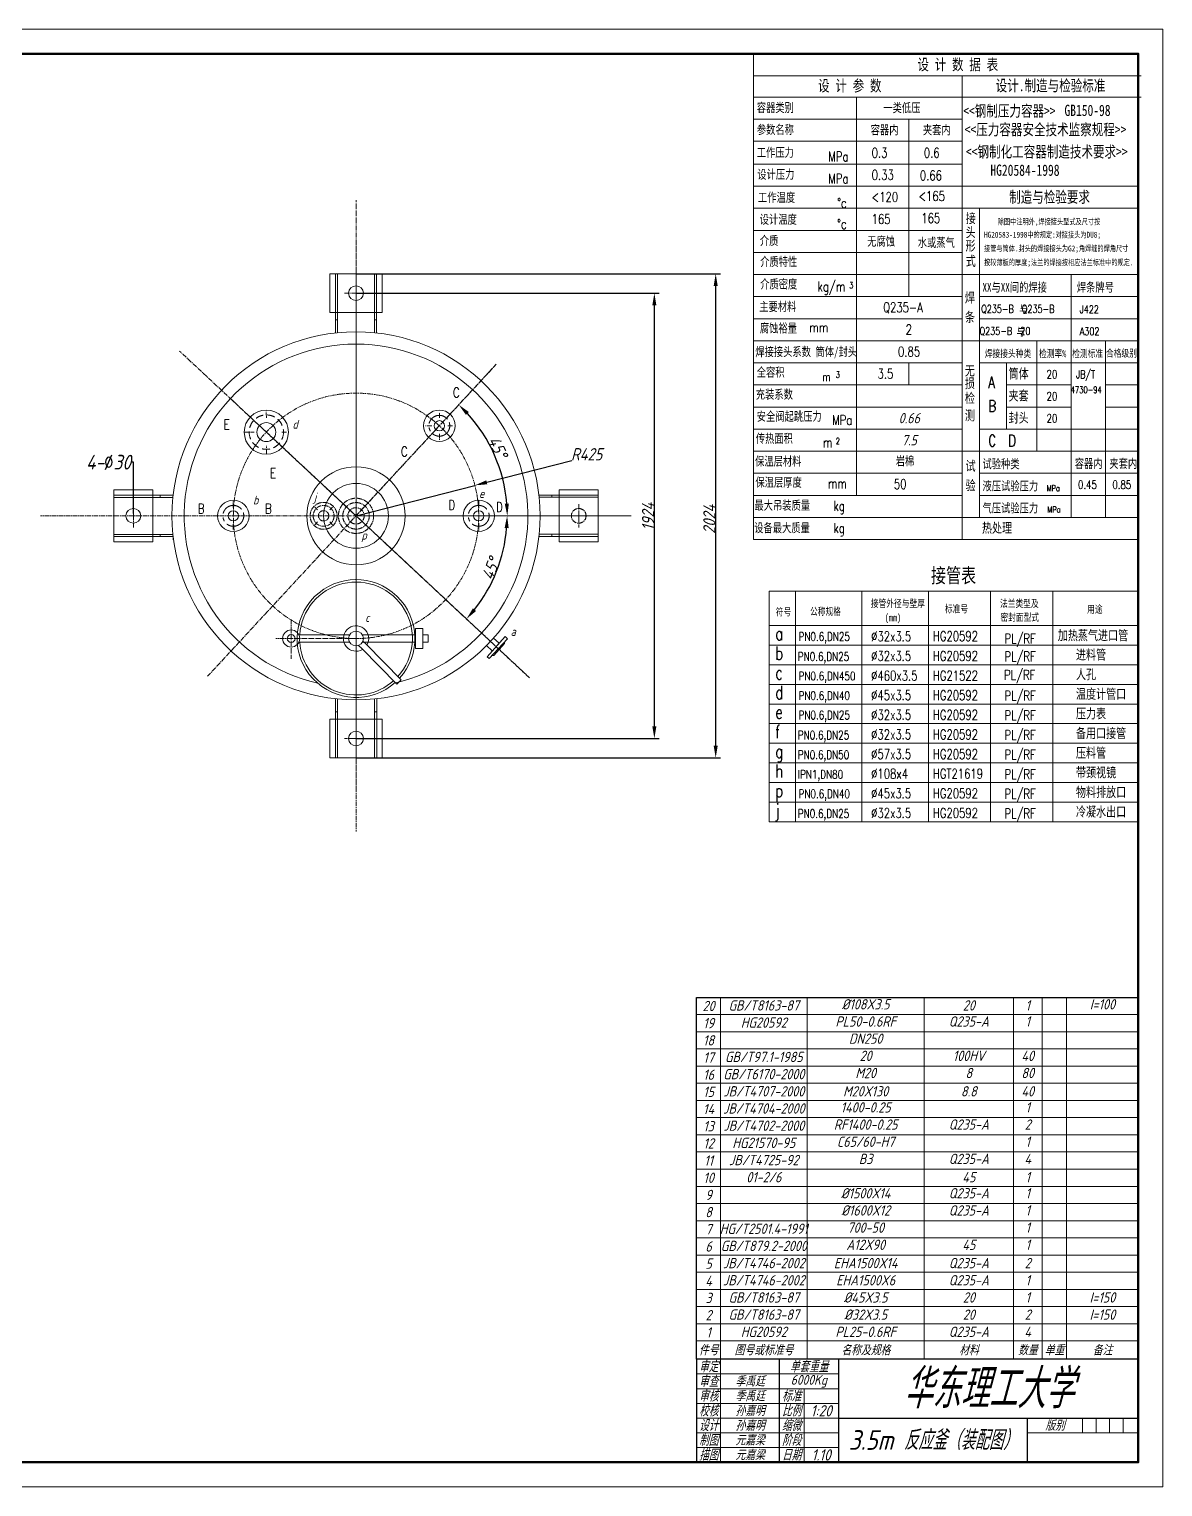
# Model space of a CAD drawing. Header units: millimetres. Extents: x 0 to 8400, y 0 to 5940.
# Drawn here: x 3780 to 8400, y 0 to 5940 of the extents above; entities that cross this region are included whole.
import ezdxf
from ezdxf import colors
from ezdxf.entities.mleader import LeaderData, LeaderLine
from ezdxf.enums import TextEntityAlignment as Align
from ezdxf.math import Vec2, Vec3

# ---------------------------------------------------------------- set-up
doc = ezdxf.new("R2010")
doc.units = ezdxf.units.MM
for name, pattern in [('CENTER', [2, 1.25, -0.25, 0.25, -0.25]), ('CENTER2', [28.575, 19.05, -3.175, 3.175, -3.175]), ('DASHED2', [9.525, 6.35, -3.175]), ('HIDDEN', [0.375, 0.25, -0.125])]:
    doc.linetypes.add(name, pattern=pattern)
doc.layers.get('0').update_dxf_attribs({"lineweight": 18})
doc.layers.add('1', color=1, linetype='CENTER')
doc.layers.add('2', color=1, linetype='HIDDEN')
for name, color, linetype, lineweight in [('5', 1, 'Continuous', 9), ('中心线', 3, 'CENTER2', 18), ('截面', 1, 'Continuous', 9), ('标注', 4, 'Continuous', 18), ('标题栏外框线', 7, 'Continuous', 30), ('粗实线', 7, 'Continuous', 50), ('细实线', 7, 'Continuous', 18)]:
    doc.layers.add(name, color=color, linetype=linetype, lineweight=lineweight)
doc.styles.add('OlivierSun Standard', font='gbeitc.shx', dxfattribs={"bigfont": 'gbcbig.shx'})
doc.styles.add('ROMANS', font='romans', dxfattribs={"width": 0.75})
doc.styles.add('样式 3', font='', dxfattribs={"width": 0.75, "height": 46})
doc.styles.get('样式 3').set_extended_font_data('SimSun')
doc.dimstyles.new('OlivierSun Standard', dxfattribs={"dimtxt": 50, "dimasz": 50, "dimexe": 20, "dimexo": 0, "dimtad": 1, "dimtoh": 1, "dimlfac": 20, "dimdsep": 46, "dimtxsty": 'OlivierSun Standard', "dimcen": 50, "dimclrd": 4, "dimclre": 4, "dimclrt": 4, "dimadec": 0, "dimazin": 0, "dimtfac": 1, "dimtmove": 0, "dimatfit": 1, "dimfxl": 1, "dimarcsym": 0})

# ---------------------------------------------------------------- blocks, each defined once
blk = doc.blocks.new('*D53')
at = {"layer": 'DEFPOINTS', "color": 0, "transparency": 16777216}
for p in [(5683.9, 4574.8), (5705.5, 4124.1), (3826.4, 3956.8), (6233.5, 3956.8), (4507.5, 3303.1)]:
    blk.add_point(p, dxfattribs=at)
at = {"layer": '标注', "color": 4, "lineweight": -2, "transparency": 16777216}
blk.add_arc((5112.2, 3956.8), 616.4, 4.64856, 42.58162, dxfattribs=at)
at = {"layer": '标注', "color": 4, "transparency": 16777216}
for points in [[(5560.2, 4368), (5572, 4379.8), (5530.8, 4409.3)], [(5735, 4007.1), (5718.3, 4006.4), (5728.7, 3956.8)]]:
    blk.add_solid(points, dxfattribs=at)
at = {"layer": '标注', "color": 4, "transparency": 16777216, "insert": (5690, 4236.8), "char_height": 50, "attachment_point": 5, "rotation": 295.85618, "style": 'OlivierSun Standard'}
blk.add_mtext('45°', dxfattribs=at)
blk = doc.blocks.new('*D54')
at = {"layer": 'DEFPOINTS', "color": 0, "transparency": 16777216}
for p in [(4393.5, 4627.8), (3826.4, 3956.8), (6233.5, 3956.8), (5652.4, 3661.2), (5819.6, 3296.4)]:
    blk.add_point(p, dxfattribs=at)
at = {"layer": '标注', "color": 4, "lineweight": -2, "transparency": 16777216}
blk.add_arc((5112.2, 3956.8), 615.8, 321.61975, 355.34651, dxfattribs=at)
at = {"layer": '标注', "color": 4, "transparency": 16777216}
for points in [[(5717.6, 3907.2), (5734.3, 3906.5), (5728, 3956.8)], [(5601.3, 3569), (5588.6, 3579.9), (5562.3, 3536.6)]]:
    blk.add_solid(points, dxfattribs=at)
at = {"layer": '标注', "color": 4, "transparency": 16777216, "insert": (5661.5, 3741), "char_height": 50, "attachment_point": 5, "rotation": 68.54742, "style": 'OlivierSun Standard'}
blk.add_mtext('45°', dxfattribs=at)
blk = doc.blocks.new('*D55')
at = {"layer": 'DEFPOINTS', "color": 0, "transparency": 16777216}
for p in [(5596.5, 4081), (5112.2, 3956.8)]:
    blk.add_point(p, dxfattribs=at)
at = {"layer": '标注', "color": 4, "lineweight": -2, "transparency": 16777216}
for p, q in [((5645, 4093.4), (5991, 4182.2)), ((5112.2, 3956.8), (5596.5, 4081))]:
    blk.add_line(p, q, dxfattribs=at)
at = {"layer": '标注', "color": 4, "transparency": 16777216}
blk.add_solid([(5642.9, 4101.5), (5647, 4085.4), (5596.5, 4081)], dxfattribs=at)
at = {"layer": '标注', "color": 4, "transparency": 16777216, "insert": (6052.1, 4207.8), "char_height": 50, "attachment_point": 5, "style": 'OlivierSun Standard'}
blk.add_mtext('R425', dxfattribs=at)
blk = doc.blocks.new('*D56')
at = {"layer": 'DEFPOINTS', "color": 0, "transparency": 16777216}
for p in [(5112.2, 4864.2), (6328, 4864.2), (5112.2, 3049.4)]:
    blk.add_point(p, dxfattribs=at)
at = {"layer": '细实线', "color": 4, "lineweight": -2, "transparency": 16777216}
for p, q in [((5112.2, 4864.2), (6348, 4864.2)), ((6328, 3099.4), (6328, 4814.2)), ((5112.2, 3049.4), (6348, 3049.4))]:
    blk.add_line(p, q, dxfattribs=at)
at = {"layer": '细实线', "color": 4, "transparency": 16777216}
for points in [[(6319.7, 4814.2), (6336.3, 4814.2), (6328, 4864.2)], [(6319.7, 3099.4), (6336.3, 3099.4), (6328, 3049.4)]]:
    blk.add_solid(points, dxfattribs=at)
at = {"layer": '细实线', "color": 4, "transparency": 16777216, "insert": (6302.4, 3953.4), "char_height": 50, "attachment_point": 5, "rotation": 90, "style": 'OlivierSun Standard'}
blk.add_mtext('1924', dxfattribs=at)
blk = doc.blocks.new('*D57')
at = {"layer": 'DEFPOINTS', "color": 0, "transparency": 16777216}
for p in [(5112.2, 4943.2), (6577.9, 4943.2), (5112.2, 2970.4)]:
    blk.add_point(p, dxfattribs=at)
at = {"layer": '细实线', "color": 4, "lineweight": -2, "transparency": 16777216}
for p, q in [((5112.2, 4943.2), (6597.9, 4943.2)), ((6577.9, 3020.4), (6577.9, 4893.2)), ((5112.2, 2970.4), (6597.9, 2970.4))]:
    blk.add_line(p, q, dxfattribs=at)
at = {"layer": '细实线', "color": 4, "transparency": 16777216}
for points in [[(6569.6, 4893.2), (6586.2, 4893.2), (6577.9, 4943.2)], [(6569.6, 3020.4), (6586.2, 3020.4), (6577.9, 2970.4)]]:
    blk.add_solid(points, dxfattribs=at)
at = {"layer": '细实线', "color": 4, "transparency": 16777216, "insert": (6552.3, 3942.5), "char_height": 50, "attachment_point": 5, "rotation": 90, "style": 'OlivierSun Standard'}
blk.add_mtext('2024', dxfattribs=at)

msp = doc.modelspace()

# ---------------------------------------------------------------- hatches: boundary and pattern name
at = {"layer": '5'}
h = msp.add_hatch(dxfattribs=at)
h.set_pattern_fill('ANSI31', color=256, scale=150, style=0)
h.set_pattern_definition([(45, (8165.784, -3135.522), (-13.25825, 13.25825), [])])
edge = h.paths.add_edge_path()
edge.add_line((4204.76821, 3985.38399), (4204.76821, 3986.80398))
edge.add_arc((4204.76821, 3956.80398), 30, 90, 92.651584347)
edge.add_line((4203.38034, 3986.77186), (4204.76821, 3985.38399))
edge = h.paths.add_edge_path()
edge.add_line((4234.76821, 3956.80398), (4230.88316, 3956.80398))
edge.add_arc((4216.54656, 3952.39244), 15, 0, 17.103757994, ccw=False)
edge.add_line((4231.54656, 3952.39244), (4231.54656, 3943.27919))
edge.add_arc((4204.76821, 3956.80398), 30, 333.203287895, 360)

# ---------------------------------------------------------------- linework, layer by layer
msp.add_line((4367.54656, 3858.81884), (4367.54656, 3867.50516))
msp.add_circle((5112.21139, 3956.80398), 750)
msp.add_circle((5112.21139, 3956.80398), 750)
msp.add_circle((5112.21139, 3956.80398), 750)
msp.add_circle((5112.21139, 3956.80398), 750)
at = {"layer": '1'}
for p, q in [((4413.06136, 3922.31884), (4413.93198, 3922.31884)), ((4366.173, 3879.81884), (4367.54656, 3879.81884))]:
    msp.add_line(p, q, dxfattribs=at)
at = {"layer": '2', "color": 4}
for points in [[(4521.47174, 3956.62764, 0, 0, 0), (4494.51591, 3956.62764, 0, 0, 0), (4494.51591, 3924.98368, 10, 0, 0), (4494.51591, 3894.82822, 0, 0, 0)], [(4708.09241, 3956.62764, 0, 0, 0), (4735.04824, 3956.62764, 0, 0, 0), (4735.04824, 3924.98368, 10, 0, 0), (4735.04824, 3894.82822, 0, 0, 0)]]:
    msp.add_lwpolyline(points, format="xyseb", dxfattribs=at)
at = {"layer": '5'}
for p, q in [((5112.21139, 4864.24717), (5127.67266, 4864.24717)), ((4204.76821, 3956.80398), (4204.76821, 3972.26525)), ((5112.21139, 3049.36079), (5159.8407, 3049.36079))]:
    msp.add_line(p, q, dxfattribs=at)
at = {"layer": 'DEFPOINTS', "color": 0, "linetype": 'Continuous'}
msp.add_point((4367.54656, 3879.81884), dxfattribs=at)
at = {"layer": '中心线'}
for p, q in [((5112.21139, 2835.50893), (5112.21139, 5242.65397)), ((5112.21139, 5078.09903), (5112.21139, 2670.954)), ((5112.21139, 3956.80398), (5112.21139, 4951.88985)), ((5112.21139, 4951.88985), (5112.21139, 2988.5938)), ((5112.21139, 4864.24717), (5064.58209, 4864.24717)), ((5064.58209, 4864.24717), (5159.80345, 4864.24717)), ((5819.62569, 3296.35022), (4393.48937, 4627.81483)), ((5683.88957, 4574.81286), (4507.48475, 3303.06827)), ((5112.21139, 3956.80398), (5683.88957, 4574.81286)), ((5112.21139, 3956.80398), (4595.42836, 4439.28123)), ((4746.73541, 4355.85628), (4746.69902, 4385.05292)), ((5451.73877, 4356.11508), (5451.73877, 4378.37295)), ((4656.73541, 4298.01844), (4696.91763, 4298.01844)), ((4746.73541, 4298.01844), (5819.62569, 3296.35022)), ((4810.37754, 4298.01844), (4831.354, 4297.96194)), ((5420.48909, 4323.84779), (5393.03578, 4323.84779)), ((5451.73877, 4291.41194), (5451.73877, 4264.75425)), ((5486.53243, 4323.84779), (5508.54686, 4323.84779)), ((4746.73541, 4211.17886), (4746.73541, 4241.95385)), ((4204.76821, 3909.17468), (4204.76821, 4004.39603)), ((4612.21139, 3990.43162), (4612.21139, 4015.70819)), ((4955.40623, 3981.60914), (4944.21009, 3992.80529)), ((5005.01655, 3981.60914), (5016.2127, 3992.80529)), ((5612.21139, 4020.80398), (5612.21139, 3988.63027)), ((6019.65458, 3956.80398), (6019.65458, 4004.43328)), ((6019.65458, 4004.43328), (6019.65458, 3909.21193)), ((6233.50645, 3956.80398), (3826.36141, 3956.80398)), ((4204.76821, 3956.80398), (4204.76821, 3909.17468)), ((4612.21139, 3923.26572), (4612.21139, 3899.92293)), ((4955.40623, 3931.99882), (4944.21009, 3920.80267)), ((5005.01655, 3931.99882), (5016.2127, 3920.80267)), ((5112.21139, 3956.80398), (6233.50645, 3956.80398)), ((5112.21139, 3956.80398), (5112.21139, 3956.80398)), ((5612.21139, 3927.15211), (5612.21139, 3897.08387)), ((5647.43297, 3956.80398), (5669.1085, 3956.80398)), ((6019.65458, 3956.80398), (6019.65458, 3941.34271)), ((4848.02584, 3456.80398), (4848.02584, 3532.40245)), ((4848.02584, 3532.40245), (4848.02584, 3373.73516)), ((4848.02584, 3456.80398), (4784.97745, 3456.80398)), ((5112.21139, 3456.80398), (4848.02584, 3456.80398)), ((5159.8407, 3049.36079), (5064.61934, 3049.36079)), ((5112.21139, 3049.36079), (5096.75013, 3049.36079))]:
    msp.add_line(p, q, dxfattribs=at)
for centre, radius in [((5112.21139, 3956.80398), 500), ((4980.21139, 3956.80398), 55), ((4980.21139, 3956.80398), 42.5), ((5112.21139, 3956.80398), 71.69877), ((5112.21139, 3956.80398), 54.00668), ((5112.21139, 3956.80398), 33.22308), ((6019.65458, 3956.80398), 30), ((4980.21139, 3956.80398), 21)]:
    msp.add_circle(centre, radius, dxfattribs=at)
at = {"layer": '中心线', "linetype": 'DASHED2', "ltscale": 5}
msp.add_circle((4746.73541, 4298.01844), 70, dxfattribs=at)
at = {"layer": '中心线', "ltscale": 5}
for centre in [(5451.73877, 4323.84779), (4612.21139, 3956.80398), (5612.21139, 3956.80398)]:
    msp.add_circle(centre, 42.5, dxfattribs=at)
at = {"layer": '标注'}
for points in [[(5533.82546, 4412.58706, 0, 0, 0), (5552.10221, 4432.34501, 0, 0, 0), (5574.10673, 4410.3405, 10, 0, 0), (5595.42985, 4389.01737, 0, 0, 0)], [(4678.97553, 4361.2802, 0, 0, 0), (4659.28371, 4379.66481, 0, 0, 0), (4632.89108, 4352.98656, 10, 0, 0), (4611.56796, 4331.66343, 0, 0, 0)], [(4815.57822, 4233.74565, 0, 0, 0), (4835.27003, 4215.36105, 0, 0, 0), (4810.64938, 4190.58077, 10, 0, 0), (4789.32625, 4169.25764, 0, 0, 0)], [(5362.7932, 4227.69377, 0, 0, 0), (5344.51557, 4207.93486, 0, 0, 0), (5365.28287, 4187.04699, 10, 0, 0), (5386.606, 4165.72386, 0, 0, 0)], [(5520.31472, 3956.80398, 0, 0, 0), (5493.3589, 3956.80398, 0, 0, 0), (5493.3589, 3924.64877, 10, 0, 0), (5493.3589, 3894.49331, 0, 0, 0)], [(5682.2099, 3956.80398, 0, 0, 0), (5709.17542, 3956.80398, 0, 0, 0), (5709.17542, 3924.64877, 10, 0, 0), (5709.17542, 3894.49331, 0, 0, 0)]]:
    msp.add_lwpolyline(points, format="xyseb", dxfattribs=at)
at = {"layer": '标题栏外框线'}
for p, q in [((6500, 520), (6500, 1994.52206)), ((6500, 1994.52206), (8300, 1994.52206)), ((8300, 520), (6500, 520)), ((6500, 520), (6500, 100)), ((6500, 520), (6500, 460)), ((6837.7156, 100), (6837.7156, 520)), ((7077.7156, 520), (7077.7156, 100)), ((7077.7156, 520), (7077.7156, 280)), ((6500, 400), (6500, 340)), ((7077.7156, 280), (8300, 280)), ((7077.7156, 280), (7847.7156, 280)), ((7847.7156, 280), (7847.7156, 100))]:
    msp.add_line(p, q, dxfattribs=at)
at = {"layer": '粗实线'}
msp.add_lwpolyline([(500, 100), (8300, 100), (8300, 5840), (500, 5840)], close=True, dxfattribs=at)
at = {"layer": '细实线'}
for p, q in [((8300, 5840), (6720, 5840)), ((6731.63626, 5750), (8311.63626, 5750)), ((7581.63626, 5750), (7581.63626, 3860)), ((6731.63626, 5662.96669), (8311.63626, 5662.96669)), ((7151.93302, 5662.96669), (7151.93302, 4040)), ((6731.63626, 5572.96669), (7581.63626, 5572.96669)), ((7364.5145, 5572.96669), (7364.5145, 4850)), ((6731.63626, 5482.96669), (7581.63626, 5482.96669)), ((6731.63626, 5390), (7581.63626, 5390)), ((6731.63626, 5300), (8300, 5300)), ((6731.63626, 5210), (8300, 5210)), ((7653.46515, 5210), (7653.46515, 3950)), ((6731.63626, 5120), (7581.63626, 5120)), ((6731.63626, 5030), (7581.63626, 5030)), ((5005.71139, 4785.24717), (5005.71139, 4943.24717)), ((5005.71139, 4943.24717), (5112.21139, 4943.24717)), ((5027.98019, 4885.89764), (5027.98019, 4943.24717)), ((5027.98019, 4943.24717), (5027.98019, 4702.05904)), ((5036.38019, 4785.24717), (5036.38019, 4943.24717)), ((5112.21139, 4943.24717), (5160.8355, 4943.24717)), ((5112.21139, 4943.24717), (5218.71139, 4943.24717)), ((5187.58019, 4785.24717), (5187.58019, 4943.24717)), ((5195.98019, 4702.11116), (5195.98019, 4943.24717)), ((5218.71139, 4943.24717), (5218.71139, 4785.24717)), ((6731.63626, 4940), (8300, 4940)), ((8026.00705, 4940), (8026.00705, 3950)), ((5195.98019, 4870.74565), (5195.98019, 4702.11116)), ((6731.63626, 4850), (7581.63626, 4850)), ((7653.46515, 4850), (8300, 4850)), ((7653.46515, 4850), (8300, 4850)), ((5218.71139, 4785.24717), (5005.71139, 4785.24717)), ((5036.38019, 4755.07205), (5027.98019, 4755.07205)), ((5036.38019, 4757.44419), (5036.38019, 4785.24717)), ((5036.38019, 4757.44419), (5036.38019, 4703.18344)), ((5187.58019, 4757.44419), (5187.58019, 4785.24717)), ((5187.58019, 4757.44419), (5187.58019, 4703.07205)), ((5187.58019, 4703.07205), (5187.58019, 4755.07205)), ((5187.58019, 4755.07205), (5195.98019, 4755.07205)), ((6731.63626, 4760), (7581.63626, 4760)), ((7653.46515, 4760), (8300, 4760)), ((6731.63626, 4670), (8300, 4670)), ((7886.07307, 4671.74931), (7886.07307, 4220)), ((8166.12095, 4670), (8166.12095, 3950)), ((6731.63626, 4580), (7581.63626, 4580)), ((7364.5145, 4580), (7364.5145, 4490)), ((7653.46515, 4580), (8300, 4580)), ((7653.46515, 4580), (8300, 4580)), ((7762.83693, 4580), (7762.83693, 4310)), ((6731.63626, 4490), (7581.63626, 4490)), ((7762.83693, 4490), (8026.00705, 4490)), ((7762.83693, 4490), (8026.00705, 4490)), ((8166.12095, 4490), (8300, 4490)), ((8166.12095, 4490), (8300, 4490)), ((6731.63626, 4400), (7581.63626, 4400)), ((7762.83693, 4400), (8026.00705, 4400)), ((8166.12095, 4400), (8300, 4400)), ((6731.63626, 4310), (7581.63626, 4310)), ((7653.46515, 4310), (8300, 4310)), ((6731.63626, 4220), (8300, 4220)), ((6731.63626, 4130), (7581.63626, 4130)), ((7653.46515, 4130), (8300, 4130)), ((7653.46515, 4130), (8300, 4130)), ((4125.76821, 3956.80398), (4125.76821, 4063.30398)), ((4125.76821, 4063.30398), (4283.76821, 4063.30398)), ((4366.90422, 4040.57277), (4125.76821, 4040.57277)), ((4198.26973, 4040.57277), (4366.90422, 4040.57277)), ((4283.76821, 4063.30398), (4283.76821, 3850.30398)), ((4313.94332, 4032.17277), (4313.94332, 4040.57277)), ((6098.65458, 4041.03519), (5857.46645, 4041.03519)), ((5910.47947, 4032.63519), (5910.47947, 4041.03519)), ((5940.65458, 3850.30398), (5940.65458, 4063.30398)), ((5940.65458, 4063.30398), (6098.65458, 4063.30398)), ((6041.30506, 4041.03519), (6098.65458, 4041.03519)), ((6098.65458, 4063.30398), (6098.65458, 3956.80398)), ((6731.63626, 4040), (7581.63626, 4040)), ((7653.46515, 4040), (8300, 4040)), ((4283.76821, 4032.17277), (4125.76821, 4032.17277)), ((4125.76821, 3956.80398), (4125.76821, 4005.42809)), ((4311.57118, 4032.17277), (4283.76821, 4032.17277)), ((4311.57118, 4032.17277), (4365.94332, 4032.17277)), ((4365.94332, 4032.17277), (4313.94332, 4032.17277)), ((5912.8516, 4032.63519), (5858.59085, 4032.63519)), ((5912.8516, 4032.63519), (5940.65458, 4032.63519)), ((5940.65458, 4032.63519), (6098.65458, 4032.63519)), ((4125.76821, 3850.30398), (4125.76821, 3956.80398)), ((6098.65458, 3956.80398), (6098.65458, 3908.17987)), ((6098.65458, 3956.80398), (6098.65458, 3850.30398)), ((6731.63626, 3950), (8300, 3950)), ((4283.76821, 3880.97277), (4125.76821, 3880.97277)), ((4183.11773, 3872.57277), (4125.76821, 3872.57277)), ((4125.76821, 3872.57277), (4366.95634, 3872.57277)), ((4311.57118, 3880.97277), (4283.76821, 3880.97277)), ((4311.57118, 3880.97277), (4365.83194, 3880.97277)), ((4313.94332, 3880.97277), (4313.94332, 3872.57277)), ((6026.15306, 3873.03519), (5857.51857, 3873.03519)), ((5857.51857, 3873.03519), (6098.65458, 3873.03519)), ((5912.8516, 3881.43519), (5858.47947, 3881.43519)), ((5858.47947, 3881.43519), (5910.47947, 3881.43519)), ((5910.47947, 3881.43519), (5910.47947, 3873.03519)), ((5912.8516, 3881.43519), (5940.65458, 3881.43519)), ((5940.65458, 3881.43519), (6098.65458, 3881.43519)), ((4283.76821, 3850.30398), (4125.76821, 3850.30398)), ((6098.65458, 3850.30398), (5940.65458, 3850.30398)), ((6731.63626, 3860), (7581.63626, 3860)), ((8300, 3650), (6795.6818, 3650)), ((6795.6818, 3650), (6795.6818, 2710)), ((7620.95702, 3650), (8279.12813, 3650)), ((7641.82885, 3650), (8299.99996, 3650)), ((8300, 2350), (8300, 3650)), ((6795.6818, 3510), (8299.99996, 3510)), ((5086.77482, 3471.58489), (4879.54376, 3471.58489)), ((5138.50516, 3471.64141), (5144.22771, 3471.64141)), ((5140.39831, 3446.394), (5153.16864, 3433.74656)), ((5144.22771, 3471.64141), (5351.76504, 3471.43445)), ((5351.76504, 3471.43445), (5355.03768, 3471.43119)), ((5355.03768, 3497.74192), (5355.03768, 3415.99118)), ((5355.03768, 3497.74192), (5385.03768, 3497.74192)), ((5385.03768, 3497.74192), (5385.03768, 3415.99118)), ((5385.03768, 3471.40127), (5406.78677, 3471.37958)), ((5385.03768, 3471.40127), (5385.03768, 3441.40126)), ((5406.78677, 3471.37958), (5406.75686, 3441.3796)), ((5719.37508, 3465.04454), (5646.68103, 3382.48804)), ((5729.96393, 3455.88615), (5655.23915, 3375.16311)), ((5695.33308, 3437.74075), (5672.63352, 3458.37942)), ((5683.02805, 3423.76629), (5719.37508, 3465.04454)), ((5719.37508, 3465.04454), (5729.96393, 3455.88615)), ((5086.77482, 3441.58489), (4879.54376, 3441.58489)), ((5122.80631, 3428.63108), (5135.467, 3416.09222)), ((5135.467, 3416.09222), (5278.84885, 3270.54052)), ((5138.50516, 3441.64141), (5144.21275, 3441.64141)), ((5144.21275, 3441.64141), (5351.73512, 3441.43447)), ((5153.16864, 3433.74656), (5296.65877, 3288.08494)), ((5351.71876, 3441.43448), (5355.03768, 3441.43117)), ((5355.03768, 3415.99118), (5385.03768, 3415.99118)), ((5385.00776, 3441.40129), (5406.75686, 3441.3796)), ((5643.84964, 3427.78529), (5667.57365, 3406.21518)), ((5673.26047, 3387.77669), (5666.91546, 3387.77669)), ((5717.86455, 3436.42314), (5673.26047, 3387.77669)), ((5695.56251, 3412.09992), (5717.86455, 3436.42314)), ((5717.86455, 3436.42314), (5717.86455, 3442.81553)), ((6795.6818, 3430), (8299.99996, 3430)), ((5655.23915, 3375.16311), (5646.68103, 3382.48804)), ((6795.6818, 3350), (8299.99996, 3350)), ((5296.65877, 3288.08494), (5278.84885, 3270.54052)), ((6795.6818, 3270), (8299.99996, 3270)), ((5028.4426, 3042.86231), (5028.4426, 3211.4968)), ((5028.4426, 3211.4968), (5028.4426, 2970.36079)), ((5036.8426, 3156.16377), (5036.8426, 3210.53591)), ((5036.8426, 3210.53591), (5036.8426, 3158.53591)), ((5188.0426, 3156.16377), (5188.0426, 3210.42452)), ((5196.4426, 2970.36079), (5196.4426, 3211.54892)), ((5036.8426, 3158.53591), (5028.4426, 3158.53591)), ((5036.8426, 3156.16377), (5036.8426, 3128.36079)), ((5188.0426, 3158.53591), (5196.4426, 3158.53591)), ((5188.0426, 3156.16377), (5188.0426, 3128.36079)), ((6795.6818, 3190), (8299.99996, 3190)), ((5005.71139, 2970.36079), (5005.71139, 3128.36079)), ((5005.71139, 3128.36079), (5218.71139, 3128.36079)), ((5036.8426, 3128.36079), (5036.8426, 2970.36079)), ((5188.0426, 3128.36079), (5188.0426, 2970.36079)), ((5218.71139, 3128.36079), (5218.71139, 2970.36079)), ((6795.6818, 3110), (8299.99996, 3110)), ((6795.6818, 3030), (8299.99996, 3030)), ((5005.71139, 2970.36079), (5218.71139, 2970.36079)), ((5196.4426, 3027.71032), (5196.4426, 2970.36079)), ((6795.6818, 2950), (8299.99996, 2950)), ((6795.6818, 2870), (8299.99996, 2870)), ((6795.6818, 2790), (8299.99996, 2790)), ((8300, 2134.52206), (8300, 2204.52206)), ((8300, 1994.52206), (8300, 2064.52206)), ((6500, 1924.52206), (6500, 1994.52206)), ((6597.7156, 1994.52206), (6597.7156, 514.52206)), ((6950.1964, 520), (6950.1964, 1994.52206)), ((7427.7156, 1994.52206), (7427.7156, 520)), ((7790.9775, 520), (7790.9775, 1994.52206)), ((7907.6442, 1994.52206), (7907.6442, 520)), ((8007.6442, 520), (8007.6442, 1994.52206)), ((8300, 1924.52206), (6500, 1924.52206)), ((8300, 1854.52206), (8300, 1924.52206)), ((6500, 1784.52206), (6500, 1854.52206)), ((6500, 1854.52206), (8300, 1854.52206)), ((8300, 1784.52206), (6500, 1784.52206)), ((8300, 1714.52206), (8300, 1784.52206)), ((6500, 1644.52206), (6500, 1714.52206)), ((6500, 1714.52206), (8300, 1714.52206)), ((8300, 1644.52206), (6500, 1644.52206)), ((8300, 1574.52206), (8300, 1644.52206)), ((6500, 1504.52206), (6500, 1574.52206)), ((6500, 1574.52206), (8300, 1574.52206)), ((8300, 1504.52206), (6500, 1504.52206)), ((8300, 1434.52206), (8300, 1504.52206)), ((6500, 1364.52206), (6500, 1434.52206)), ((6500, 1434.52206), (8300, 1434.52206)), ((8300, 1364.52206), (6500, 1364.52206)), ((8300, 1294.52206), (8300, 1364.52206)), ((6500, 1224.52206), (6500, 1294.52206)), ((6500, 1294.52206), (8300, 1294.52206)), ((8300, 1224.52206), (6500, 1224.52206)), ((8300, 1154.52206), (8300, 1224.52206)), ((6500, 1084.52206), (6500, 1154.52206)), ((6500, 1154.52206), (8300, 1154.52206)), ((8300, 1084.52206), (6500, 1084.52206)), ((8300, 1014.52206), (8300, 1084.52206)), ((6500, 944.52206), (6500, 1014.52206)), ((6500, 1014.52206), (8300, 1014.52206)), ((8300, 944.52206), (6500, 944.52206)), ((8300, 874.52206), (8300, 944.52206)), ((6500, 804.52206), (6500, 874.52206)), ((6500, 874.52206), (8300, 874.52206)), ((8300, 804.52206), (6500, 804.52206)), ((8300, 734.52206), (8300, 804.52206)), ((6500, 664.52206), (6500, 734.52206)), ((6500, 734.52206), (8300, 734.52206)), ((8300, 664.52206), (6500, 664.52206)), ((8300, 594.52206), (8300, 664.52206)), ((6500, 514.52206), (6500, 594.52206)), ((6500, 594.52206), (8300, 594.52206)), ((6500, 520), (6597.7156, 520)), ((6597.7156, 520), (6597.7156, 100)), ((6837.7156, 520), (7077.7156, 520)), ((7427.7156, 520), (7790.9775, 520)), ((7907.6442, 520), (8007.6442, 520)), ((8300, 100), (8300, 520)), ((6500, 460), (6597.7156, 460)), ((6597.7156, 460), (6597.7156, 400)), ((6597.7156, 460), (7077.7156, 460)), ((6597.7156, 400), (6500, 400)), ((6597.7156, 400), (7077.7156, 400)), ((6837.7156, 400), (6937.7156, 400)), ((6937.7156, 400), (6937.7156, 100)), ((6500, 340), (7077.7156, 340)), ((6597.7156, 340), (6597.7156, 280)), ((7077.7156, 280), (6500, 280)), ((6500, 280), (6500, 220)), ((7847.7156, 280), (7847.7156, 220)), ((8072.7156, 220), (8072.7156, 280)), ((8072.7156, 280), (8127.7156, 280)), ((8127.7156, 280), (8127.7156, 220)), ((8182.7156, 220), (8182.7156, 280)), ((8182.7156, 280), (8237.7156, 280)), ((8237.7156, 280), (8237.7156, 220)), ((6500, 220), (7077.7156, 220)), ((6597.7156, 220), (6597.7156, 160)), ((7847.7156, 220), (8072.7156, 220)), ((8300, 220), (8072.7156, 220)), ((8127.7156, 220), (8182.7156, 220)), ((8237.7156, 220), (8300, 220)), ((7077.7156, 160), (6500, 160)), ((6500, 100), (4700, 100)), ((6597.7156, 100), (6837.7156, 100))]:
    msp.add_line(p, q, dxfattribs=at)
msp.add_lwpolyline([(0, 0), (8400, 0), (8400, 5940), (0, 5940)], close=True, dxfattribs=at)
for points, const_width in [([(6731.63626, 5840), (6731.63626, 3860)], 4), ([(6731.63626, 3860), (8300, 3860)], 4), ([(6795.6818, 3650), (6795.6818, 2710)], 4), ([(6795.6818, 3650), (8299.99996, 3650)], 4), ([(6949.99996, 3650), (8299.99996, 3650)], 4), ([(6795.6818, 2710), (8299.99996, 2710)], 3.33333)]:
    msp.add_lwpolyline(points, dxfattribs=dict(at, const_width=const_width))
for points in [[(6903.59067, 3650), (6903.59067, 2710)], [(7173.0015, 3650), (7173.0015, 2710)], [(7444.65705, 3650), (7444.65705, 2710)], [(7697.22879, 3650), (7697.22879, 2710)], [(7952.17486, 3650), (7952.17486, 2710)]]:
    msp.add_lwpolyline(points, dxfattribs=at)
for centre, radius in [((5112.21139, 4864.24717), 30), ((4746.73541, 4298.01844), 90), ((4746.73541, 4298.01844), 38.76), ((5451.73877, 4323.84779), 64), ((5451.73877, 4323.84779), 21), ((5112.21139, 3956.80398), 200), ((5112.21139, 3956.80398), 132), ((4204.76821, 3956.80398), 30), ((4612.21139, 3956.80398), 64), ((5612.21139, 3956.80398), 64), ((4612.21139, 3956.80398), 21), ((5612.21139, 3956.80398), 21), ((4848.02584, 3456.80398), 35), ((4848.02584, 3456.80398), 16), ((5112.21139, 3456.80398), 30), ((5112.21139, 3049.36079), 30)]:
    msp.add_circle(centre, radius, dxfattribs=at)
for centre, radius, start, end in [((5112.21139, 3956.80398), 700, 282.875352212, 257.124647788), ((5112.21139, 3456.80398), 240, 317.673966446, 311.702941603), ((5112.21139, 3456.80398), 230, 317.809074441, 176.315358088), ((5112.21139, 3456.80398), 51.6, 329.158109129, 301.118179309), ((5112.21139, 3456.80398), 230, 183.794031963, 311.578187824)]:
    msp.add_arc(centre, radius, start, end, dxfattribs=at)

# ---------------------------------------------------------------- texts
at = {"color": 4, "style": 'ROMANS', "width": 0.75}
for p in [(5489.49657, 3980.84926), (5683.0957, 3972.8134)]:
    msp.add_text('D', height=40, dxfattribs=at).set_placement(p)
at = {"layer": '2', "color": 4, "style": 'ROMANS', "width": 0.75}
for p in [(4467.56008, 3966.32043), (4741.43139, 3966.32043)]:
    msp.add_text('B', height=40, dxfattribs=at).set_placement(p)
at = {"layer": '截面', "char_height": 42, "attachment_point": 5, "style": 'OlivierSun Standard'}
for s, insert in [('{\\C0;季禹廷}', (6717.7156, 430)), ('{\\C0;季禹廷}', (6717.7156, 370)), ('{\\C0;孙嘉明}', (6717.7156, 310)), ('{\\C0;孙嘉明}', (6717.7156, 250)), ('{\\C0;元嘉梁}', (6717.7156, 190)), ('{\\C0;元嘉梁}', (6717.7156, 130))]:
    msp.add_mtext_dynamic_manual_height_columns(s, width=240, gutter_width=85, heights=[0], dxfattribs=dict(at, insert=insert))
at = {"layer": '标注', "style": 'ROMANS', "width": 0.75}
for s, p in [('C', (5507.39898, 4439.25604)), ('E', (4572.95456, 4308.85223)), ('C', (5295.50576, 4198.87618)), ('E', (4761.74335, 4110.47674))]:
    msp.add_text(s, height=40, dxfattribs=at).set_placement(p)
at = {"layer": '标注', "char_height": 35, "attachment_point": 1, "style": 'OlivierSun Standard'}
for s, width, insert in [('d', 68.0202714, (4853.18663, 4347.0807)), ('j', 37.9135797, (4941.22898, 4051.4468)), ('e', 79.2203361, (5613.53159, 4064.78407)), ('b', 63.7278136, (4692.70005, 4038.47453)), ('p', 44.1034793, (5134.30348, 3895.0027)), ('c', 55.1914269, (5149.39127, 3559.59266)), ('a', 63.5712688, (5742.31714, 3502.71827))]:
    msp.add_mtext_dynamic_manual_height_columns(s, width=width, gutter_width=350, heights=[0], dxfattribs=dict(at, insert=insert))
at = {"layer": '细实线', "width": 0.75}
for s, height, style, p in [('设 计 数 据 表', 46, '样式 3', (7399.85672, 5772.81962)), ('设 计 参 数', 46, '样式 3', (6994.85241, 5686.58779)), ('设计.制造与检验标准', 46, '样式 3', (7718.79881, 5687.21582)), ('容器类别', 36, '样式 3', (6745.32224, 5602.39371)), ('一类低压', 36, '样式 3', (7260.95275, 5601.53265)), ('<<钢制压力容器>>', 46, '样式 3', (7586.67865, 5583.82179)), ('GB150-98', 46, '样式 3', (7999.1875, 5586.13131)), ('参数名称', 36, '样式 3', (6745.32224, 5512.39371)), ('容器内', 36, '样式 3', (7209.45553, 5511.53265)), ('夹套内', 36, '样式 3', (7422.037, 5511.53265)), ('<<压力容器安全技术监察规程>>', 46, '样式 3', (7592.64966, 5507.93786)), ('<<钢制化工容器制造技术要求>>', 46, '样式 3', (7597.77214, 5417.54716)), ('工作压力', 36, '样式 3', (6745.32224, 5419.42702)), ('MPa', 40, 'ROMANS', (7036.69703, 5400.90165)), ('0.3', 40, 'ROMANS', (7213.36595, 5416.1053)), ('0.6', 40, 'ROMANS', (7425.94743, 5416.1053)), ('设计压力', 36, '样式 3', (6747.36424, 5330.04261)), ('MPa', 40, 'ROMANS', (7036.69703, 5310.90165)), ('0.33', 40, 'ROMANS', (7213.36595, 5326.1053)), ('0.66', 40, 'ROMANS', (7409.79966, 5323.80207)), ('HG20584-1998', 46, '样式 3', (7697.35908, 5342.29522)), ('工作温度', 36, '样式 3', (6750.28363, 5236.19282)), ('<120', 40, 'ROMANS', (7213.36595, 5236.1053)), ('<165', 40, 'ROMANS', (7404.07162, 5239.80927)), ('制造与检验要求', 46, '样式 3', (7773.59107, 5233.09212)), ('设计温度', 36, '样式 3', (6757.1606, 5146.72737)), ('165', 40, 'ROMANS', (7213.36595, 5146.1053)), ('165', 40, 'ROMANS', (7415.81114, 5149.80922)), ('接', 40, '样式 3', (7597.15354, 5149.77596)), ('除图中注明外,焊接接头型式及尺寸按', 24, '样式 3', (7727.26003, 5143.75327)), ('头', 40, '样式 3', (7596.34339, 5092.11942)), ('HG20583-1998中的规定:对接接头为DU8;', 24, '样式 3', (7671.34195, 5090.38978)), ('介质', 36, '样式 3', (6757.63664, 5059.88912)), ('无腐蚀', 36, '样式 3', (7195.2639, 5057.13792)), ('水或蒸气', 36, '样式 3', (7401.17562, 5052.5674)), ('形', 40, '样式 3', (7595.68093, 5037.51352)), ('接管与筒体.封头的焊接接头为G2;角焊缝的焊角尺寸', 24, '样式 3', (7671.34195, 5034.36021)), ('介质特性', 36, '样式 3', (6759.05374, 4974.28584)), ('式', 40, '样式 3', (7596.90279, 4975.26642)), ('按较薄板的厚度;法兰的焊接按相应法兰标准中的规定.', 24, '样式 3', (7671.34195, 4977.5376)), ('介质密度', 36, '样式 3', (6759.05374, 4883.03258)), ('kg/m', 40, 'ROMANS', (6993.00481, 4871.29071)), ('3', 25, 'ROMANS', (7122.08396, 4883.86975)), ('焊', 40, '样式 3', (7593.2372, 4826.26157)), ('XX与XX间的焊接', 36, '样式 3', (7665.06609, 4870.03982)), ('焊条牌号', 36, '样式 3', (8049.44921, 4870.03982)), ('主要材料', 36, '样式 3', (6755.32963, 4790.92099)), ('Q235-A', 40, 'ROMANS', (7260.12458, 4786.1053)), ('Q235-B  Q235-B', 32, 'ROMANS', (7659.96457, 4784)), ('与', 32, '样式 3', (7815.00045, 4782.38407)), ('J422', 32, 'ROMANS', (8061.3528, 4782.42038)), ('条', 40, '样式 3', (7593.2372, 4746.92824)), ('腐蚀裕量', 36, '样式 3', (6757.84161, 4703.53813)), ('mm', 40, 'ROMANS', (6959.57038, 4704.59299)), ('2', 40, 'ROMANS', (7352.17137, 4696.1053)), ('Q235-B  20', 32, 'ROMANS', (7653.4288, 4694)), ('与', 32, '样式 3', (7803.74918, 4690.55466)), ('A302', 32, 'ROMANS', (8061.3528, 4692.42038)), ('焊接接头系数 筒体/封头', 36, '样式 3', (6739.29409, 4607.35915)), ('0.85', 40, 'ROMANS', (7320.7551, 4606.1053)), ('焊接接头种类', 30, '样式 3', (7674.34169, 4603.32608)), ('检测率%', 30, '样式 3', (7895.41435, 4603.12987)), ('检测标准', 30, '样式 3', (8030.55492, 4603.12987)), ('合格级别', 30, '样式 3', (8168.29349, 4604.67492)), ('全容积', 36, '样式 3', (6745.10974, 4523.82686)), (' m', 35, 'ROMANS', (6994.46444, 4505.21389)), ('3', 25, 'ROMANS', (7067.20843, 4519.29188)), ('3.5', 40, 'ROMANS', (7237.55265, 4516.1053)), ('损', 40, '样式 3', (7593.2372, 4476.97889)), ('无', 40, '样式 3', (7593.2372, 4528.46684)), ('A', 47.6, 'ROMANS', (7688.53167, 4476.97889)), ('筒体', 40, '样式 3', (7771.3775, 4516.61367)), ('20', 34, 'ROMANS', (7926.23077, 4516.68527)), ('JB/T', 32, 'ROMANS', (8046.5667, 4517.09588)), ('充装系数', 36, '样式 3', (6741.3314, 4433.82686)), ('检', 40, '样式 3', (7593.2372, 4416.58043)), ('夹套', 40, '样式 3', (7771.3775, 4426.61367)), ('20', 34, 'ROMANS', (7926.23077, 4426.68527)), ('4730-94', 27, 'ROMANS', (8024.25576, 4457.33358)), ('B', 47.6, 'ROMANS', (7688.53167, 4380.47622)), ('安全阀起跳压力', 36, '样式 3', (6745.10974, 4343.82686)), ('MPa', 40, 'ROMANS', (7052.15674, 4326.95951)), ('测', 40, '样式 3', (7593.2372, 4346.15762)), ('封头', 40, '样式 3', (7771.3775, 4336.61367)), ('20', 34, 'ROMANS', (7926.23077, 4336.68527)), ('传热面积', 36, '样式 3', (6741.3314, 4253.82686)), ('C  D', 47.6, 'ROMANS', (7688.53167, 4239.34158)), (' m', 40, 'ROMANS', (6994.46444, 4235.21389)), ('2', 25, 'ROMANS', (7067.20843, 4249.29188)), (' 保温层材料', 36, '样式 3', (6720, 4161.18521)), ('岩棉', 36, '样式 3', (7311.34497, 4162.3379)), ('试', 40, '样式 3', (7595.98748, 4140.58337)), ('试验种类', 36, '样式 3', (7665.06609, 4150.42267)), ('容器内', 36, '样式 3', (8040.96857, 4151.95406)), ('夹套内', 36, '样式 3', (8181.99955, 4151.95406)), ('保温层厚度', 36, '样式 3', (6739.68893, 4075.50318)), ('50', 40, 'ROMANS', (7304.12613, 4066.1053)), ('验', 40, '样式 3', (7595.98748, 4061.25004)), ('液压试验压力', 36, '样式 3', (7665.06609, 4060.42267)), ('0.45', 34, 'ROMANS', (8054.40273, 4066.68527)), ('0.85', 34, 'ROMANS', (8194.51663, 4066.68527)), ('mm', 40, 'ROMANS', (7035.35097, 4068.25636)), ('MPa', 25, 'ROMANS', (7926.23077, 4056.95951)), ('最大吊装质量 ', 36, '样式 3', (6735.64581, 3981.37432)), ('kg', 40, 'ROMANS', (7057.60004, 3977.33647)), ('气压试验压力', 36, '样式 3', (7665.06609, 3970.42267)), ('MPa', 25, 'ROMANS', (7929.23695, 3969.96217)), ('设备最大质量', 36, '样式 3', (6734.82868, 3889.78701)), ('kg', 40, 'ROMANS', (7057.60004, 3887.33647)), ('热处理', 40, '样式 3', (7662.90188, 3887.77182)), ('接管表', 60, '样式 3', (7455.07636, 3683.86362)), ('符号', 30, '样式 3', (6823.08007, 3550.64404)), ('公称规格', 30, '样式 3', (6962.33894, 3552.32417)), ('接管外径与壁厚', 30, '样式 3', (7210.00062, 3584.99722)), ('标准号', 30, '样式 3', (7512.02165, 3563.02077)), ('法兰类型及', 30, '样式 3', (7736.48734, 3584.72001)), ('用途', 30, '样式 3', (8091.38885, 3561.35931)), ('(mm)', 30, '样式 3', (7266.44562, 3526.97325)), ('密封面型式', 30, '样式 3', (7738.14749, 3528.35384)), ('a', 53.33333, 'ROMANS', (6820.38824, 3450.40497)), ('PN0.6,DN25', 35, 'ROMANS', (6915.57098, 3447.28357)), ('%%c32x3.5', 40, 'ROMANS', (7211.26979, 3445.84287)), ('HG20592', 40, 'ROMANS', (7462.88637, 3446.5807)), ('PL/RF', 40, 'ROMANS', (7754.54809, 3436.53543)), ('加热蒸气进口管', 40, '样式 3', (7972.05177, 3450.15667)), ('b', 53.33333, 'ROMANS', (6820.38824, 3370.40497)), ('PN0.6,DN25', 35, 'ROMANS', (6912.77954, 3365.84287)), ('%%c32x3.5', 40, 'ROMANS', (7211.26979, 3365.84287)), ('HG20592', 40, 'ROMANS', (7462.88637, 3365.84287)), ('PL/RF', 40, 'ROMANS', (7754.54809, 3363.70655)), ('进料管', 40, '样式 3', (8045.96948, 3371.28137)), ('PL/RF', 40, 'ROMANS', (7752.96942, 3288.4388)), ('人孔', 40, '样式 3', (8045.96948, 3291.28137)), ('c', 53.33333, 'ROMANS', (6820.38824, 3290.40497)), ('PN0.6,DN450', 35, 'ROMANS', (6915.57098, 3286.54574)), ('%%C460x3.5', 40, 'ROMANS', (7211.26979, 3285.84287)), ('HG21522', 40, 'ROMANS', (7462.88637, 3285.84287)), ('d', 53.33333, 'ROMANS', (6820.38824, 3210.40497)), ('PN0.6,DN40', 35, 'ROMANS', (6915.57098, 3206.54574)), ('%%c45x3.5', 40, 'ROMANS', (7211.26979, 3205.84287)), ('HG20592', 40, 'ROMANS', (7462.88637, 3205.84287)), ('PL/RF', 40, 'ROMANS', (7754.54809, 3203.70655)), ('温度计管口', 40, '样式 3', (8045.96948, 3211.28137)), ('e', 53.33333, 'ROMANS', (6820.38824, 3130.40497)), ('PN0.6,DN25', 35, 'ROMANS', (6915.57098, 3127.28357)), ('%%c32x3.5', 40, 'ROMANS', (7211.26979, 3125.84287)), ('HG20592', 40, 'ROMANS', (7462.88637, 3125.84287)), ('PL/RF', 40, 'ROMANS', (7754.54809, 3123.70655)), ('压力表', 40, '样式 3', (8045.96948, 3131.28137)), ('f', 53.33333, 'ROMANS', (6820.38824, 3050.40497)), ('PL/RF', 40, 'ROMANS', (7754.54809, 3043.70655)), ('备用口接管', 40, '样式 3', (8045.96948, 3051.28137)), ('PN0.6,DN25', 35, 'ROMANS', (6912.77954, 3045.84287)), ('%%c32x3.5', 40, 'ROMANS', (7211.26979, 3045.84287)), ('HG20592', 40, 'ROMANS', (7462.88637, 3045.84287)), ('g', 53.33333, 'ROMANS', (6820.38824, 2970.40497)), ('PN0.6,DN50', 35, 'ROMANS', (6912.77954, 2965.84287)), ('%%c57x3.5', 40, 'ROMANS', (7211.26979, 2965.84287)), ('HG20592', 40, 'ROMANS', (7462.88637, 2965.84287)), ('PL/RF', 40, 'ROMANS', (7754.54809, 2963.70655)), ('压料管', 40, '样式 3', (8045.96948, 2971.28137)), ('h', 53.33333, 'ROMANS', (6820.38824, 2890.40497)), ('IPN1,DN80', 35, 'ROMANS', (6912.77954, 2885.84287)), ('%%c108x4', 40, 'ROMANS', (7211.26979, 2885.84287)), ('HGT21619', 40, 'ROMANS', (7462.88637, 2885.84287)), ('PL/RF', 40, 'ROMANS', (7754.54809, 2883.70655)), ('带颈视镜', 40, '样式 3', (8045.96948, 2891.28137)), ('PL/RF', 40, 'ROMANS', (7754.54809, 2803.70655)), ('物料排放口', 40, '样式 3', (8045.96948, 2811.28137)), ('p', 53.33333, 'ROMANS', (6820.38824, 2810.40497)), ('PN0.6,DN40', 35, 'ROMANS', (6915.57098, 2806.54574)), ('%%c45x3.5', 40, 'ROMANS', (7211.26979, 2805.84287)), ('HG20592', 40, 'ROMANS', (7462.88637, 2805.84287)), ('j', 53.33333, 'ROMANS', (6820.38824, 2730.40497)), ('PN0.6,DN25', 35, 'ROMANS', (6912.77954, 2725.84287)), ('%%c32x3.5', 40, 'ROMANS', (7211.26979, 2725.84287)), ('HG20592', 40, 'ROMANS', (7462.88637, 2725.84287)), ('PL/RF', 40, 'ROMANS', (7754.54809, 2723.70655)), ('冷凝水出口', 40, '样式 3', (8045.96948, 2731.28137))]:
    msp.add_text(s, height=height, dxfattribs=dict(at, style=style)).set_placement(p)
at = {"layer": '细实线', "style": 'ROMANS', "width": 0.75}
for p in [(7092.14783, 5231.60626), (7092.14783, 5145.64128)]:
    msp.add_text('%%dc', height=40, dxfattribs=at).set_placement(p, align=Align.MIDDLE)
at = {"layer": '细实线', "attachment_point": 5, "style": 'OlivierSun Standard'}
for s, width, insert, char_height in [('0.66', 429.7032422, (7366.78464, 4355), 42), ('7.5', 429.7032422, (7366.78464, 4265), 42), ('20', 97.7156, (6548.8578, 1959.52206), 42), ('GB/T8163-87', 352.4808, (6773.956, 1961.78309), 42), ('%%C108X3.5', 477.5192, (7188.956, 1966.30515), 42), ('20', 363.2619, (7609.34655, 1961.78309), 42), ('1', 116.6667, (7849.31085, 1961.78309), 42), ('I=100', 292.3558, (8153.8221, 1966.30515), 42), ('19', 97.7156, (6548.8578, 1889.52206), 42), ('HG20592', 352.4808, (6773.956, 1891.78309), 42), ('PL50-0.6RF', 477.5192, (7188.956, 1896.30515), 42), ('Q235-A', 363.2619, (7609.34655, 1896.30515), 42), ('1', 116.6667, (7849.31085, 1896.30515), 42), ('DN250', 477.5192, (7188.956, 1826.30515), 42), ('18', 97.7156, (6548.8578, 1819.52206), 42), ('17', 97.7156, (6548.8578, 1749.52206), 42), ('GB/T97.1-1985', 352.4808, (6773.956, 1751.78309), 42), ('20', 477.5192, (7188.956, 1756.30515), 42), ('100HV', 363.2619, (7609.34655, 1756.30515), 42), ('40', 116.6667, (7849.31085, 1756.30515), 42), ('16', 97.7156, (6548.8578, 1679.52206), 42), ('GB/T6170-2000', 352.4808, (6773.956, 1681.78309), 42), ('M20', 477.5192, (7188.956, 1686.30515), 42), ('8', 363.2619, (7609.34655, 1686.30515), 42), ('80', 116.6667, (7849.31085, 1686.30515), 42), ('15', 97.7156, (6548.8578, 1609.52206), 42), ('JB/T4707-2000', 352.4808, (6773.956, 1611.78309), 42), ('M20X130', 477.5192, (7188.956, 1611.78309), 42), ('8.8', 363.2619, (7609.34655, 1611.78309), 42), ('40', 116.6667, (7849.31085, 1611.78309), 42), ('14', 97.7156, (6548.8578, 1539.52206), 42), ('JB/T4704-2000', 352.4808, (6773.956, 1541.78309), 42), ('1400-0.25', 477.5192, (7188.956, 1546.30515), 42), ('1', 116.6667, (7849.31085, 1546.30515), 42), ('13', 97.7156, (6548.8578, 1469.52206), 42), ('JB/T4702-2000', 352.4808, (6773.956, 1471.78309), 42), ('RF1400-0.25', 477.5192, (7188.956, 1476.30515), 42), ('Q235-A', 363.2619, (7609.34655, 1476.30515), 42), ('2', 116.6667, (7849.31085, 1476.30515), 42), ('C65/60-H7', 477.5192, (7188.956, 1406.30515), 42), ('1', 116.6667, (7849.31085, 1406.30515), 42), ('12', 97.7156, (6548.8578, 1399.52206), 42), ('HG21570-95', 352.4808, (6773.956, 1401.78309), 42), ('11', 97.7156, (6548.8578, 1329.52206), 42), ('JB/T4725-92', 352.4808, (6773.956, 1331.78309), 42), ('B3', 477.5192, (7188.956, 1336.30515), 42), ('Q235-A', 363.2619, (7609.34655, 1336.30515), 42), ('4', 116.6667, (7849.31085, 1336.30515), 42), ('10', 97.7156, (6548.8578, 1259.52206), 42), ('01-2/6', 352.4808, (6773.956, 1261.78309), 42), ('45', 363.2619, (7609.34655, 1261.78309), 42), ('1', 116.6667, (7849.31085, 1261.78309), 42), ('9', 97.7156, (6548.8578, 1189.52206), 42), ('%%C1500X14', 477.5192, (7188.956, 1196.30515), 42), ('Q235-A', 363.2619, (7609.34655, 1196.30515), 42), ('1', 116.6667, (7849.31085, 1196.30515), 42), ('8', 97.7156, (6548.8578, 1119.52206), 42), ('%%C1600X12', 477.5192, (7188.956, 1126.30515), 42), ('Q235-A', 363.2619, (7609.34655, 1126.30515), 42), ('1', 116.6667, (7849.31085, 1126.30515), 42), ('7', 97.7156, (6548.8578, 1049.52206), 42), ('HG/T2501.4-1991', 352.4808, (6773.956, 1051.78309), 42), ('700-50', 477.5192, (7188.956, 1056.30515), 42), ('1', 116.6667, (7849.31085, 1056.30515), 42), ('6', 97.7156, (6548.8578, 979.52206), 42), ('GB/T879.2-2000', 352.4808, (6773.956, 981.78309), 42), ('A12X90', 477.5192, (7188.956, 986.30515), 42), ('45', 363.2619, (7609.34655, 986.30515), 42), ('1', 116.6667, (7849.31085, 986.30515), 42), ('5', 97.7156, (6548.8578, 909.52206), 42), ('JB/T4746-2002', 352.4808, (6773.956, 911.78309), 42), ('EHA1500X14', 477.5192, (7188.956, 911.78309), 42), ('Q235-A', 363.2619, (7609.34655, 911.78309), 42), ('2', 116.6667, (7849.31085, 911.78309), 42), ('4', 97.7156, (6548.8578, 839.52206), 42), ('JB/T4746-2002', 352.4808, (6773.956, 841.78309), 42), ('EHA1500X6', 477.5192, (7188.956, 841.78309), 42), ('Q235-A', 363.2619, (7609.34655, 841.78309), 42), ('1', 116.6667, (7849.31085, 841.78309), 42), ('3', 97.7156, (6548.8578, 769.52206), 42), ('GB/T8163-87', 352.4808, (6773.956, 771.78309), 42), ('%%C45X3.5', 477.5192, (7188.956, 771.78309), 42), ('20', 363.2619, (7609.34655, 771.78309), 42), ('1', 116.6667, (7849.31085, 771.78309), 42), ('I=150', 292.3558, (8153.8221, 771.78309), 42), ('2', 97.7156, (6548.8578, 699.52206), 42), ('GB/T8163-87', 352.4808, (6773.956, 701.78309), 42), ('%%C32X3.5', 477.5192, (7188.956, 701.78309), 42), ('20', 363.2619, (7609.34655, 701.78309), 42), ('2', 116.6667, (7849.31085, 701.78309), 42), ('I=150', 292.3558, (8153.8221, 701.78309), 42), ('1', 97.7156, (6548.8578, 629.52206), 42), ('HG20592', 352.4808, (6773.956, 631.78309), 42), ('PL25-0.6RF', 477.5192, (7188.956, 631.78309), 42), ('Q235-A', 363.2619, (7609.34655, 631.78309), 42), ('4', 116.6667, (7849.31085, 631.78309), 42), ('件号', 97.7156, (6548.8578, 557.26103), 42), ('图号或标准号', 352.4808, (6773.956, 557.26103), 42), ('名称及规格', 477.5192, (7188.956, 557.26103), 42), ('材料', 363.2619, (7609.34655, 557.26103), 42), ('数量', 116.6667, (7849.31085, 557.26103), 42), ('单重', 100, (7957.6442, 557.26103), 42), ('备注', 292.3558, (8153.8221, 557.26103), 42), ('审定', 97.7156, (6548.8578, 490), 46), ('单套重量', 240, (6957.7156, 490), 46), ('华东理工大学', 1222.2844, (7688.8578, 400), 160), ('审查', 97.7156, (6548.8578, 430), 46), ('6000Kg', 240, (6957.7156, 430), 40), ('审核', 97.7156, (6548.8578, 370), 46), ('标准', 97.7156, (6886.5734, 370), 46), ('校核', 97.7156, (6548.8578, 310), 46), ('比例', 97.7156, (6886.5734, 310), 46), ('1:20', 140, (7007.7156, 310), 46), ('设计', 97.7156, (6548.8578, 250), 46), ('缩微', 97.7156, (6886.5734, 250), 46), ('3.5m 反应釜（装配图）', 770, (7462.7156, 190), 80), ('版别', 225, (7960.2156, 250), 42), ('制图', 97.7156, (6548.8578, 190), 46), ('阶段', 97.7156, (6886.5734, 190), 46), ('描图', 97.7156, (6548.8578, 130), 46), ('日期', 97.7156, (6886.5734, 130), 46), ('1.10', 140, (7007.7156, 130), 46)]:
    msp.add_mtext_dynamic_manual_height_columns(s, width=width, gutter_width=85, heights=[0], dxfattribs=dict(at, insert=insert, char_height=char_height))

# ---------------------------------------------------------------- dimensions: what is measured, and where the dimension line sits
at = {"layer": '标注'}
for base, line1, line2, picture, middle in [((5652.40638, 3661.18868), ((5819.62569, 3296.35022), (4393.48937, 4627.81483)), ((6233.50645, 3956.80398), (3826.36141, 3956.80398)), '*D54', (5685.3411, 3731.58993)), ((5705.53022, 4124.06333), ((6233.50645, 3956.80398), (3826.36141, 3956.80398)), ((5683.88957, 4574.81286), (4507.48475, 3303.06827)), '*D53', (5666.94396, 4225.64353))]:
    dim = msp.add_angular_dim_2l(base=base, line1=line1, line2=line2, text='45°', dimstyle='OlivierSun Standard', dxfattribs=at)
    dim.commit()
    dim.dimension.update_dxf_attribs({"geometry": picture, "text_midpoint": middle, "dimtype": 162})
dim = msp.add_radius_dim(center=(5112.21139, 3956.80398), mpoint=(5596.53927, 4081.00747), text='R425', dimstyle='OlivierSun Standard', dxfattribs=at)
dim.commit()
dim.dimension.update_dxf_attribs({"geometry": '*D55', "text_midpoint": (6052.07385, 4182.17323), "dimtype": 164})
at = {"layer": '细实线'}
for base, p1, p2, text, picture, middle in [((6577.89993, 4943.24717), (5112.21139, 2970.36079), (5112.21139, 4943.24717), '2024', '*D57', (6577.89993, 3942.5366)), ((6327.99342, 4864.24717), (5112.21139, 3049.36079), (5112.19277, 4864.24717), '1924', '*D56', (6327.99342, 3953.3903))]:
    dim = msp.add_linear_dim(base=base, p1=p1, p2=p2, angle=90, text=text, dimstyle='OlivierSun Standard', dxfattribs=at)
    dim.commit()
    dim.dimension.update_dxf_attribs({"geometry": picture, "text_midpoint": middle, "dimtype": 160})

# ---------------------------------------------------------------- leaders
at = {"layer": '标注'}
ml = msp.add_multileader_mtext('Standard', dxfattribs=at)
ml.set_content('4-{\\Fromans|c134;\\W0.75;%%C}30', color=6, style='OlivierSun Standard')
ml.set_leader_properties(color=4)
ml.build(insert=Vec2(0, 0))
ml.multileader.update_dxf_attribs({"arrow_head_size": 10})
ctx = ml.context
ctx.base_point, ctx.char_height, ctx.arrow_head_size, ctx.plane_origin = Vec3(4015.80392, 4175.48858), 60, 10, Vec3(4204.76821, 3956.78536)
ctx.text_align_type = 2
notes = []
notes.append((ctx, [(0, (1, 1, 0), (4204.76821, 4175.48858), (-1, 0), 8, [(0, [(4204.76821, 3956.78536)], 0, [])])]))
ctx.mtext.insert, ctx.mtext.alignment, ctx.mtext.flow_direction = Vec3(4194.76821, 4205.48858), 3, 5
for ctx, leaders in notes:
    for number, flags, end, landing, length, lines in leaders:
        leader = LeaderData()
        leader.index, (leader.has_last_leader_line, leader.has_dogleg_vector, leader.attachment_direction) = number, flags
        leader.last_leader_point, leader.dogleg_vector, leader.dogleg_length = Vec3(end), Vec3(landing), length
        for number, points, colour, breaks in lines:
            line = LeaderLine()
            line.index, line.vertices, line.color, line.breaks = number, Vec3.list(points), colors.encode_raw_color(colour), breaks
            leader.lines.append(line)
        ctx.leaders.append(leader)

doc.saveas('drawing.dxf')
